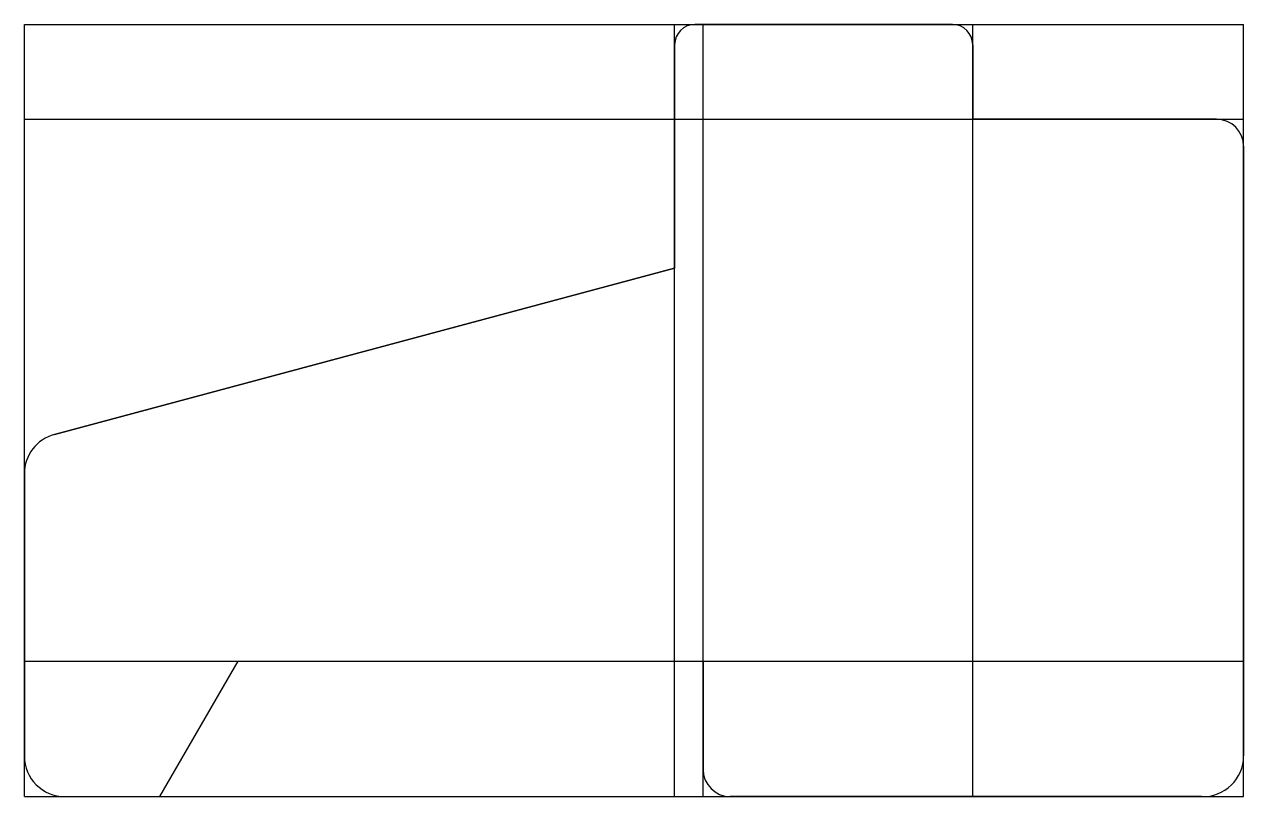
# Model space of a CAD drawing. Extents: x -50.1 to 39.9, y -10 to 47.
import ezdxf

# ---------------------------------------------------------------- set-up
doc = ezdxf.new("R2010")
doc.units = 0
doc.layers.get('0').update_dxf_attribs({"linetype": 'CONTINUOUS'})

msp = doc.modelspace()

# ---------------------------------------------------------------- linework, layer by layer
at = {"linetype": 'CONTINUOUS'}
for p, q in [((-50.1, -10), (-50.1, 47)), ((-50.1, 47), (39.9, 47)), ((-2.1, -10), (-2.1, 47)), ((7.9, 47), (-0.6, 47)), ((-0.6, 47), (7.9, 47)), ((0, -10), (0, 47)), ((11.9, 47), (7.9, 47)), ((7.9, 47), (11.9, 47)), ((18.4, 47), (11.9, 47)), ((11.9, 47), (18.4, 47)), ((19.9, -10), (19.9, 47)), ((39.9, -10), (39.9, 47)), ((-2.1, 45.5), (-2.1, 29)), ((-2.1, 29), (-2.1, 45.5)), ((19.9, 40), (19.9, 45.5)), ((19.9, 45.5), (19.9, 40)), ((-50.1, 40), (39.9, 40)), ((37.9, 40), (19.9, 40)), ((19.9, 40), (37.9, 40)), ((39.9, -7), (39.9, 38)), ((39.9, 38), (39.9, -7)), ((-2.1, 29), (-47.88, 16.73)), ((-47.88, 16.73), (-2.1, 29)), ((-50.1, 13.84), (-50.1, -7)), ((-50.1, -7), (-50.1, 13.84)), ((-50.1, 0), (39.9, 0)), ((-40.1, -10), (-34.33, 0)), ((-40.1, -10), (-34.33, 0)), ((-34.33, 0), (0, 0)), ((-34.33, 0), (0, 0)), ((0, 0), (0, -8)), ((0, 0), (0, -8)), ((-50.1, -10), (39.9, -10)), ((-47.1, -10), (-40.1, -10)), ((-47.1, -10), (-40.1, -10)), ((2, -10), (36.8, -10)), ((36.8, -10), (2, -10))]:
    msp.add_line(p, q, dxfattribs=at)
for centre, radius, start, end in [((-0.6, 45.5), 1.5, 90, 180), ((-0.6, 45.5), 1.5, 90, 180), ((18.4, 45.5), 1.5, 0, 90), ((18.4, 45.5), 1.5, 0, 90), ((37.9, 38), 2, 0, 90), ((37.9, 38), 2, 0, 90), ((-47.1, 13.833), 3, 105.06991, 179.8696), ((-47.1, 13.833), 3, 105.06991, 179.8696), ((-47.1, -7), 3, 180, 270), ((-47.1, -7), 3, 180, 270), ((36.9, -7.002), 3, 268.08978, 0.03184), ((36.9, -7.002), 3, 268.08978, 0.03184), ((2, -8), 2, 180, 270), ((2, -8), 2, 180, 270)]:
    msp.add_arc(centre, radius, start, end, dxfattribs=at)

doc.saveas('drawing.dxf')
